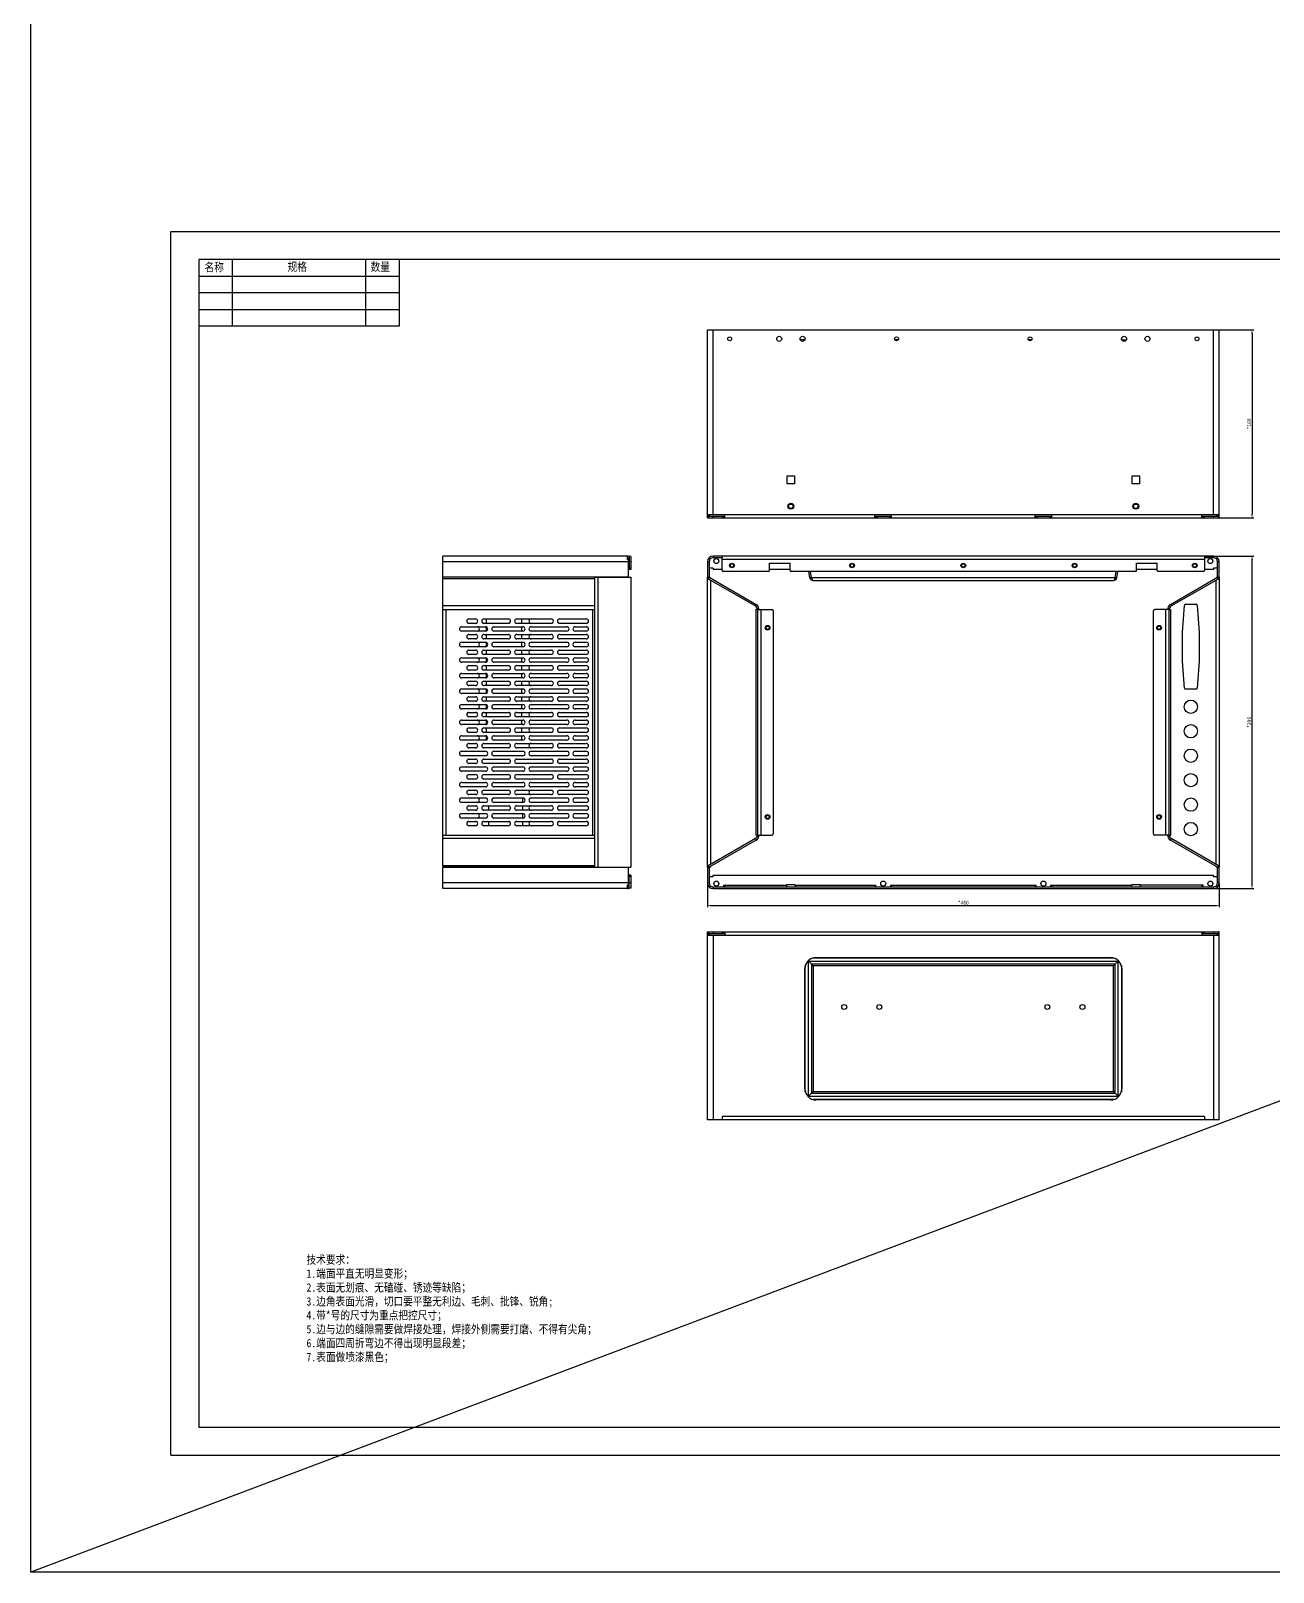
# Model space of a CAD drawing. Header units: millimetres. Extents: x -177 to 18421, y -5017 to 3255.
# Drawn here: x 3572 to 4689, y -305 to 1081 of the extents above; entities that cross this region are included whole.
import ezdxf

# ---------------------------------------------------------------- set-up
doc = ezdxf.new("R2010")
doc.units = ezdxf.units.MM
doc.header["$LTSCALE"] = 46.255
doc.header["$PDMODE"] = 3
doc.header["$PDSIZE"] = 8
doc.layers.get('0').update_dxf_attribs({"linetype": 'CONTINUOUS'})
doc.layers.get('Defpoints').update_dxf_attribs({"linetype": 'CONTINUOUS'})
doc.layers.add('02___PRT_ALL_AXES', color=7, linetype='CONTINUOUS')
doc.styles.get("Standard").update_dxf_attribs({"font": 'txt', "width": 0.85})
doc.dimstyles.new('DIMSTYLE_1', dxfattribs={"dimtxt": 3.5, "dimasz": 3.5, "dimexe": 1.5, "dimexo": 1, "dimgap": 0.875, "dimtad": 1, "dimdsep": 46, "dimtxsty": 'Standard', "dimblk": '_FILLED', "dimcen": 0.09, "dimadec": 0, "dimazin": 0, "dimtp": 0.01, "dimtm": 0.01, "dimtfac": 1, "dimtofl": 0, "dimtmove": 0, "dimatfit": 3, "dimldrblk": '_FILLED', "dimfxl": 0, "dimtolj": 1, "dimarcsym": 0})

# ---------------------------------------------------------------- blocks, each defined once
blk = doc.blocks.new('_FILLED')
at = {"color": 0, "linetype": 'ByBlock'}
blk.add_solid([(0, 0), (-1, 0.21), (-1, -0.21)], dxfattribs=at)
blk = doc.blocks.new('*D135')
at = {"color": 0, "linetype": 'Continuous', "lineweight": -2, "transparency": 16777216}
for p, q in [((4180.5, 313.6), (4180.5, 292.6)), ((4640.5, 313.6), (4640.5, 292.6)), ((4184, 294.1), (4637, 294.1))]:
    blk.add_line(p, q, dxfattribs=at)
at = {"layer": 'Defpoints', "color": 0, "linetype": 'Continuous', "transparency": 16777216}
for p in [(4180.5, 314.6), (4640.5, 314.6), (4640.5, 294.1)]:
    blk.add_point(p, dxfattribs=at)
at = {"color": 0, "linetype": 'Continuous', "lineweight": -2, "transparency": 16777216, "xscale": 3.5, "yscale": 3.5, "zscale": 3.5, "rotation": 180}
blk.add_blockref('_FILLED', (4180.5, 294.1), dxfattribs=at)
at = {"color": 0, "linetype": 'Continuous', "lineweight": -2, "transparency": 16777216, "xscale": 3.5, "yscale": 3.5, "zscale": 3.5}
blk.add_blockref('_FILLED', (4640.5, 294.1), dxfattribs=at)
at = {"color": 0, "linetype": 'Continuous', "transparency": 16777216, "insert": (4410.5, 298.5), "char_height": 3.5, "width": 17, "attachment_point": 2}
blk.add_mtext('\\A1;*460', dxfattribs=at)
blk = doc.blocks.new('*D136')
at = {"color": 0, "linetype": 'Continuous', "lineweight": -2, "transparency": 16777216}
for p, q in [((4628.3, 608.4), (4671.5, 608.4)), ((4670, 312.9), (4670, 604.9)), ((4636.3, 309.4), (4671.5, 309.4))]:
    blk.add_line(p, q, dxfattribs=at)
at = {"layer": 'Defpoints', "color": 0, "linetype": 'Continuous', "transparency": 16777216}
for p in [(4627.3, 608.4), (4670, 608.4), (4635.3, 309.4)]:
    blk.add_point(p, dxfattribs=at)
at = {"color": 0, "linetype": 'Continuous', "lineweight": -2, "transparency": 16777216, "xscale": 3.5, "yscale": 3.5, "zscale": 3.5}
for p, rotation in [((4670, 608.4), 90), ((4670, 309.4), 270)]:
    blk.add_blockref('_FILLED', p, dxfattribs=dict(at, rotation=rotation))
at = {"color": 0, "linetype": 'Continuous', "transparency": 16777216, "insert": (4665.6, 458.9), "char_height": 3.5, "width": 17, "attachment_point": 2, "rotation": 90}
blk.add_mtext('\\A1;*299', dxfattribs=at)
blk = doc.blocks.new('*D137')
at = {"color": 0, "linetype": 'Continuous', "lineweight": -2, "transparency": 16777216}
for p, q in [((4636.3, 811.7), (4671.5, 811.7)), ((4670, 808.2), (4670, 646.2)), ((4626, 642.7), (4671.5, 642.7))]:
    blk.add_line(p, q, dxfattribs=at)
at = {"layer": 'Defpoints', "color": 0, "linetype": 'Continuous', "transparency": 16777216}
for p in [(4635.3, 811.7), (4625, 642.7), (4670, 642.7)]:
    blk.add_point(p, dxfattribs=at)
at = {"color": 0, "linetype": 'Continuous', "lineweight": -2, "transparency": 16777216, "xscale": 3.5, "yscale": 3.5, "zscale": 3.5}
for p, rotation in [((4670, 811.7), 90), ((4670, 642.7), 270)]:
    blk.add_blockref('_FILLED', p, dxfattribs=dict(at, rotation=rotation))
at = {"color": 0, "linetype": 'Continuous', "transparency": 16777216, "insert": (4665.6, 727.2), "char_height": 3.5, "width": 17, "attachment_point": 2, "rotation": 90}
blk.add_mtext('\\A1;*169', dxfattribs=at)

msp = doc.modelspace()

# ---------------------------------------------------------------- linework, layer by layer
msp.add_line((11895.066, 2835.974), (3572.303, -305.175))
at = {"color": 7, "linetype": 'Continuous'}
for p, q in [((3698.242, -199.932), (3698.242, 900.068)), ((3698.242, 900.068), (5248.242, 900.068)), ((4180.489, 642.669), (4180.989, 642.669)), ((4180.978, 644.669), (4182.337, 644.669)), ((4180.989, 642.669), (4180.989, 644.169)), ((4180.989, 644.169), (4195.989, 644.169)), ((4181.989, 644.669), (4181.989, 644.169)), ((4182.337, 644.669), (4182.337, 645.669)), ((4185.689, 642.669), (4185.689, 644.169)), ((4193.989, 644.169), (4193.989, 642.669)), ((4194.989, 644.169), (4194.989, 642.669)), ((4330.989, 644.169), (4345.989, 644.169)), ((4331.989, 644.169), (4331.989, 642.669)), ((4332.989, 644.169), (4332.989, 642.669)), ((4343.989, 644.169), (4343.989, 642.669)), ((4344.989, 644.169), (4344.989, 642.669)), ((4474.989, 644.169), (4489.989, 644.169)), ((4475.989, 644.169), (4475.989, 642.669)), ((4476.989, 644.169), (4476.989, 642.669)), ((4487.989, 644.169), (4487.989, 642.669)), ((4488.989, 644.169), (4488.989, 642.669)), ((4624.989, 644.169), (4639.989, 644.169)), ((4625.989, 644.169), (4625.989, 642.669)), ((4626.989, 644.169), (4626.989, 642.669)), ((4635.289, 642.669), (4635.289, 644.169)), ((4638.642, 644.669), (4638.642, 645.669)), ((4640.001, 644.669), (4638.642, 644.669)), ((4638.989, 644.669), (4638.989, 644.169)), ((4639.989, 644.169), (4639.989, 642.669)), ((4640.489, 642.669), (4639.989, 642.669)), ((4110.081, 607.888), (4110.081, 596.388)), ((4111.581, 607.888), (4110.081, 607.888)), ((4111.581, 603.188), (4110.081, 603.188)), ((4111.581, 597.388), (4110.081, 597.388)), ((4111.581, 596.388), (4110.081, 596.388)), ((4180.489, 603.188), (4181.989, 603.188)), ((4181.989, 603.188), (4181.989, 589.354)), ((4185.689, 597.388), (4181.989, 597.388)), ((4185.689, 608.388), (4185.689, 606.888)), ((4193.689, 606.888), (4185.689, 606.888)), ((4185.689, 597.388), (4185.689, 596.388)), ((4193.689, 596.388), (4185.689, 596.388)), ((4193.689, 608.388), (4193.689, 606.977)), ((4254.689, 596.388), (4236.289, 596.388)), ((4584.689, 596.388), (4566.289, 596.388)), ((4627.289, 608.388), (4627.289, 606.888)), ((4635.289, 606.888), (4627.289, 606.888)), ((4635.289, 596.388), (4627.289, 596.388)), ((4635.289, 608.388), (4635.289, 606.888)), ((4638.989, 597.388), (4635.289, 597.388)), ((4635.289, 597.388), (4635.289, 596.388)), ((4640.489, 603.188), (4638.989, 603.188)), ((4638.989, 589.354), (4638.989, 603.188)), ((3942.581, 587.955), (3942.581, 589.254)), ((4079.081, 589.254), (3942.581, 589.254)), ((4079.081, 587.955), (4079.081, 589.254)), ((4180.489, 589.354), (4181.989, 589.354)), ((4181.239, 587.955), (4181.989, 589.254)), ((4181.989, 589.254), (4224.389, 564.774)), ((4181.989, 589.254), (4182.739, 589.254)), ((4182.739, 589.254), (4183.489, 588.388)), ((4274.029, 589.127), (4272.552, 588.867)), ((4546.949, 589.127), (4548.426, 588.867)), ((4596.589, 564.774), (4638.989, 589.254)), ((4638.239, 589.254), (4637.489, 588.388)), ((4638.989, 589.254), (4638.239, 589.254)), ((4640.489, 589.354), (4638.989, 589.354)), ((4639.739, 587.955), (4638.989, 589.254)), ((4223.639, 563.475), (4224.389, 564.774)), ((4225.489, 560.271), (4226.989, 560.271)), ((4595.489, 560.271), (4593.989, 560.271)), ((4597.339, 563.475), (4596.589, 564.774)), ((3981.581, 551.888), (3981.581, 547.871)), ((3981.581, 544.771), (3981.581, 540.97)), ((4013.581, 547.871), (4013.581, 551.888)), ((4013.581, 540.871), (4013.581, 544.871)), ((3981.581, 537.871), (3981.581, 533.871)), ((3981.581, 530.771), (3981.581, 526.97)), ((4013.581, 533.871), (4013.581, 537.871)), ((4013.581, 526.871), (4013.581, 530.871)), ((3981.581, 523.871), (3981.581, 519.871)), ((3981.581, 516.771), (3981.581, 512.97)), ((4013.581, 519.871), (4013.581, 523.871)), ((4013.581, 512.871), (4013.581, 516.871)), ((3981.581, 509.871), (3981.581, 505.871)), ((3981.581, 502.771), (3981.581, 498.97)), ((4013.581, 505.871), (4013.581, 509.871)), ((4013.581, 498.871), (4013.581, 502.871)), ((3981.581, 495.871), (3981.581, 491.871)), ((3981.581, 488.771), (3981.581, 484.97)), ((4013.581, 491.871), (4013.581, 495.871)), ((4013.581, 484.871), (4013.581, 488.871)), ((3981.581, 481.871), (3981.581, 477.871)), ((3981.581, 474.771), (3981.581, 470.97)), ((4013.581, 477.871), (4013.581, 481.871)), ((4013.581, 470.871), (4013.581, 474.871)), ((3981.581, 467.871), (3981.581, 463.871)), ((3981.581, 460.771), (3981.581, 456.97)), ((4013.581, 463.871), (4013.581, 467.871)), ((4013.581, 456.871), (4013.581, 460.871)), ((3981.581, 453.871), (3981.581, 449.871)), ((3981.581, 446.771), (3981.581, 444.388)), ((4013.581, 449.871), (4013.581, 453.871)), ((4013.581, 444.388), (4013.581, 446.871)), ((4014.581, 386.871), (4014.581, 390.871)), ((3983.581, 383.871), (3983.581, 379.871)), ((4014.581, 379.871), (4014.581, 383.871)), ((4014.581, 372.871), (4014.581, 376.871)), ((3983.581, 369.871), (3983.581, 366.488)), ((4014.581, 366.488), (4014.581, 369.871)), ((4224.389, 353.001), (4181.989, 328.522)), ((4223.639, 354.301), (4224.389, 353.001)), ((4225.489, 357.505), (4226.989, 357.505)), ((4595.489, 357.505), (4593.989, 357.505)), ((4597.339, 354.301), (4596.589, 353.001)), ((4638.989, 328.522), (4596.589, 353.001)), ((3942.581, 329.821), (3942.581, 328.522)), ((4079.081, 328.522), (3942.581, 328.522)), ((4079.081, 329.821), (4079.081, 328.522)), ((4111.581, 321.388), (4110.081, 321.388)), ((4110.081, 309.888), (4110.081, 321.388)), ((4111.581, 320.388), (4110.081, 320.388)), ((4180.489, 328.422), (4181.989, 328.422)), ((4181.239, 329.821), (4181.989, 328.522)), ((4181.989, 328.522), (4182.739, 328.522)), ((4181.989, 328.422), (4181.989, 314.588)), ((4181.989, 320.388), (4185.689, 320.388)), ((4182.739, 328.522), (4183.489, 329.388)), ((4185.689, 320.388), (4185.689, 321.388)), ((4185.689, 321.388), (4635.289, 321.388)), ((4635.289, 320.388), (4635.289, 321.388)), ((4635.289, 320.388), (4638.989, 320.388)), ((4638.239, 328.522), (4637.489, 329.388)), ((4638.989, 328.522), (4638.239, 328.522)), ((4639.739, 329.821), (4638.989, 328.522)), ((4640.489, 328.422), (4638.989, 328.422)), ((4638.989, 314.588), (4638.989, 328.422)), ((4111.581, 314.588), (4110.081, 314.588)), ((4111.581, 309.888), (4110.081, 309.888)), ((4180.489, 314.588), (4181.989, 314.588)), ((4185.689, 309.388), (4185.689, 310.888)), ((4185.689, 310.888), (4635.289, 310.888)), ((4194.989, 312.388), (4194.989, 310.888)), ((4194.989, 312.388), (4251.514, 312.388)), ((4195.989, 312.388), (4195.989, 310.888)), ((4259.464, 312.388), (4331.989, 312.388)), ((4330.989, 312.388), (4330.989, 310.888)), ((4331.989, 310.888), (4331.989, 312.388)), ((4344.989, 312.388), (4475.989, 312.388)), ((4344.989, 312.388), (4344.989, 310.888)), ((4345.989, 312.388), (4345.989, 310.888)), ((4474.989, 312.388), (4474.989, 310.888)), ((4475.989, 310.888), (4475.989, 312.388)), ((4488.989, 312.388), (4561.514, 312.388)), ((4488.989, 312.388), (4488.989, 310.888)), ((4489.989, 312.388), (4489.989, 310.888)), ((4625.989, 312.388), (4569.464, 312.388)), ((4624.989, 312.388), (4624.989, 310.888)), ((4625.989, 310.888), (4625.989, 312.388)), ((4635.289, 309.388), (4635.289, 310.888)), ((4640.489, 314.588), (4638.989, 314.588)), ((4180.489, 270.426), (4180.989, 270.426)), ((4180.978, 268.426), (4182.337, 268.426)), ((4180.989, 270.426), (4180.989, 268.926)), ((4180.989, 268.926), (4195.989, 268.926)), ((4181.989, 268.426), (4181.989, 268.926)), ((4182.337, 268.426), (4182.337, 267.426)), ((4185.689, 270.426), (4185.689, 268.926)), ((4193.989, 268.926), (4193.989, 270.426)), ((4194.989, 268.926), (4194.989, 270.426)), ((4624.989, 268.926), (4639.989, 268.926)), ((4625.989, 268.926), (4625.989, 270.426)), ((4626.989, 268.926), (4626.989, 270.426)), ((4635.289, 270.426), (4635.289, 268.926)), ((4640.001, 268.426), (4638.642, 268.426)), ((4638.642, 268.426), (4638.642, 267.426)), ((4638.989, 268.426), (4638.989, 268.926)), ((4640.489, 270.426), (4639.989, 270.426)), ((4639.989, 270.426), (4639.989, 268.926)), ((4268.387, 126.699), (4268.387, 240.153)), ((4270.593, 244.073), (4550.385, 244.073)), ((4270.905, 244.073), (4270.905, 244.479)), ((4271.342, 122.03), (4271.342, 244.822)), ((4274.029, 241.386), (4271.342, 244.073)), ((4274.029, 241.386), (4274.029, 125.466)), ((4546.949, 241.386), (4274.029, 241.386)), ((4275.263, 247.028), (4545.716, 247.028)), ((4275.507, 239.909), (4275.507, 126.943)), ((4545.472, 239.909), (4275.507, 239.909)), ((4545.472, 126.943), (4545.472, 239.909)), ((4546.949, 241.386), (4549.637, 244.073)), ((4546.949, 125.466), (4546.949, 241.386)), ((4549.637, 122.03), (4549.637, 244.822)), ((4550.074, 244.479), (4550.074, 244.073)), ((4552.591, 240.153), (4552.591, 126.699)), ((4274.029, 125.466), (4271.342, 122.778)), ((4274.029, 125.466), (4546.949, 125.466)), ((4275.507, 126.943), (4545.472, 126.943)), ((4546.949, 125.466), (4549.637, 122.778)), ((4270.593, 122.778), (4550.385, 122.778)), ((4270.905, 122.372), (4270.905, 122.778)), ((4545.716, 119.824), (4275.263, 119.824)), ((4550.074, 122.778), (4550.074, 122.372)), ((3698.242, -199.932), (5248.242, -199.932))]:
    msp.add_line(p, q, dxfattribs=at)
at = {"color": 7, "true_color": 0xffffff}
for p, q in [((3723.242, 875.068), (3723.242, 845.068)), ((3753.242, 875.068), (3753.242, 845.068)), ((3873.242, 875.068), (3873.242, 845.068)), ((3903.242, 875.068), (3903.242, 845.068)), ((3723.242, 845.068), (3723.242, 815.068)), ((3753.242, 845.068), (3753.242, 815.068)), ((3873.242, 845.068), (3873.242, 815.068)), ((3903.242, 845.068), (3903.242, 815.068))]:
    msp.add_line(p, q, dxfattribs=at)
at = {"color": 3, "linetype": 'Continuous'}
for p, q in [((4180.489, 642.669), (4180.489, 811.669)), ((4180.489, 811.669), (4640.489, 811.669)), ((4185.689, 645.669), (4185.689, 811.669)), ((4635.289, 645.669), (4635.289, 811.669)), ((4640.489, 642.669), (4640.489, 811.669)), ((4268.007, 802.717), (4263.972, 802.717)), ((4351.942, 802.754), (4349.037, 802.754)), ((4471.942, 802.754), (4469.037, 802.754)), ((4552.972, 802.717), (4557.007, 802.717)), ((4180.489, 644.669), (4180.978, 644.669)), ((4180.978, 644.669), (4180.978, 645.669)), ((4180.978, 645.669), (4640.001, 645.669)), ((4180.989, 642.669), (4639.989, 642.669)), ((4195.989, 642.669), (4195.989, 645.669)), ((4330.989, 642.669), (4330.989, 645.669)), ((4345.989, 642.669), (4345.989, 645.669)), ((4474.989, 642.669), (4474.989, 645.669)), ((4489.989, 642.669), (4489.989, 645.669)), ((4624.989, 642.669), (4624.989, 645.669)), ((4640.001, 644.669), (4640.001, 645.669)), ((4640.001, 644.669), (4640.489, 644.669)), ((3942.581, 589.354), (3942.581, 608.388)), ((4108.581, 608.388), (3942.581, 608.388)), ((4109.581, 603.188), (3942.581, 603.188)), ((4108.581, 605.388), (4108.581, 608.388)), ((4109.581, 605.388), (4108.581, 605.388)), ((4109.581, 589.354), (4109.581, 605.388)), ((4111.581, 607.888), (4111.581, 596.388)), ((4180.489, 603.188), (4180.489, 589.354)), ((4635.289, 608.388), (4185.689, 608.388)), ((4193.689, 595.388), (4193.689, 606.977)), ((4627.289, 605.388), (4193.689, 605.388)), ((4236.289, 595.388), (4236.289, 602.088)), ((4236.289, 602.088), (4254.689, 602.088)), ((4254.689, 595.388), (4254.689, 602.088)), ((4566.289, 595.388), (4566.289, 602.088)), ((4566.289, 602.088), (4584.689, 602.088)), ((4584.689, 595.388), (4584.689, 602.088)), ((4627.289, 606.888), (4627.289, 595.388)), ((4640.489, 589.354), (4640.489, 603.188)), ((4109.581, 589.354), (3942.581, 589.354)), ((3942.581, 329.821), (3942.581, 587.955)), ((4079.081, 587.955), (3942.581, 587.955)), ((3965.076, 589.254), (3965.058, 589.354)), ((3966.553, 589.254), (3966.535, 589.354)), ((4079.203, 588.867), (4079.081, 588.867)), ((4079.081, 587.955), (4079.081, 329.821)), ((4079.483, 589.254), (4111.581, 589.254)), ((4082.081, 589.254), (4082.081, 328.522)), ((4082.609, 589.254), (4082.627, 589.354)), ((4084.087, 589.254), (4084.104, 589.354)), ((4111.581, 589.254), (4111.581, 328.522)), ((4180.489, 328.522), (4180.489, 589.254)), ((4180.489, 589.254), (4181.989, 589.254)), ((4181.239, 587.955), (4223.639, 563.475)), ((4183.489, 331.12), (4183.489, 586.656)), ((4235.289, 594.388), (4194.689, 594.388)), ((4565.289, 594.388), (4255.689, 594.388)), ((4272.552, 588.867), (4271.579, 594.388)), ((4274.029, 588.867), (4273.056, 594.388)), ((4546.949, 588.867), (4274.029, 588.867)), ((4275.507, 586.388), (4545.472, 586.388)), ((4546.949, 588.867), (4547.923, 594.388)), ((4548.426, 588.867), (4549.4, 594.388)), ((4626.289, 594.388), (4585.689, 594.388)), ((4597.339, 563.475), (4639.739, 587.955)), ((4637.489, 586.656), (4637.489, 331.12)), ((4640.489, 589.254), (4638.989, 589.254)), ((4640.489, 589.254), (4640.489, 328.522)), ((4079.081, 563.475), (3942.581, 563.475)), ((3942.581, 560.271), (4079.081, 560.271)), ((3945.581, 357.505), (3945.581, 560.271)), ((4077.581, 357.505), (4077.581, 560.271)), ((4223.989, 560.271), (4223.989, 357.505)), ((4225.489, 560.271), (4223.989, 560.271)), ((4225.489, 560.271), (4225.489, 357.505)), ((4226.989, 560.271), (4238.489, 560.271)), ((4228.489, 560.271), (4228.489, 357.505)), ((4239.489, 559.271), (4239.489, 358.505)), ((4581.489, 358.505), (4581.489, 559.271)), ((4593.989, 560.271), (4582.489, 560.271)), ((4592.489, 357.505), (4592.489, 560.271)), ((4595.489, 560.271), (4596.989, 560.271)), ((4595.489, 357.505), (4595.489, 560.271)), ((4596.989, 357.505), (4596.989, 560.271)), ((4607.489, 539.988), (4609.416, 564.068)), ((4610.413, 564.988), (4619.566, 564.988)), ((4620.563, 564.068), (4622.489, 539.988)), ((3959.581, 544.871), (3981.081, 544.871)), ((3981.081, 540.871), (3959.581, 540.871)), ((3966.081, 551.871), (3972.081, 551.871)), ((3972.081, 547.871), (3966.081, 547.871)), ((3979.581, 551.871), (4001.581, 551.871)), ((4001.581, 547.871), (3979.581, 547.871)), ((3988.581, 544.871), (4014.581, 544.871)), ((4014.581, 540.871), (3988.581, 540.871)), ((4009.081, 551.871), (4040.081, 551.871)), ((4040.081, 547.871), (4009.081, 547.871)), ((4022.081, 544.871), (4054.081, 544.871)), ((4054.081, 540.871), (4022.081, 540.871)), ((4047.581, 551.871), (4071.581, 551.871)), ((4071.581, 547.871), (4047.581, 547.871)), ((4061.581, 544.871), (4071.581, 544.871)), ((4071.581, 540.871), (4061.581, 540.871)), ((3959.581, 530.871), (3981.081, 530.871)), ((3981.081, 526.871), (3959.581, 526.871)), ((3966.081, 537.871), (3972.081, 537.871)), ((3972.081, 533.871), (3966.081, 533.871)), ((3979.581, 537.871), (4001.581, 537.871)), ((4001.581, 533.871), (3979.581, 533.871)), ((3988.581, 530.871), (4014.581, 530.871)), ((4014.581, 526.871), (3988.581, 526.871)), ((4009.081, 537.871), (4040.081, 537.871)), ((4040.081, 533.871), (4009.081, 533.871)), ((4022.081, 530.871), (4054.081, 530.871)), ((4054.081, 526.871), (4022.081, 526.871)), ((4047.581, 537.871), (4071.581, 537.871)), ((4071.581, 533.871), (4047.581, 533.871)), ((4061.581, 530.871), (4071.581, 530.871)), ((4071.581, 526.871), (4061.581, 526.871)), ((4607.489, 513.788), (4607.489, 539.988)), ((4622.489, 539.988), (4622.489, 513.788)), ((3959.581, 516.871), (3981.081, 516.871)), ((3981.081, 512.871), (3959.581, 512.871)), ((3966.081, 523.871), (3972.081, 523.871)), ((3972.081, 519.871), (3966.081, 519.871)), ((3979.581, 523.871), (4001.581, 523.871)), ((4001.581, 519.871), (3979.581, 519.871)), ((3988.581, 516.871), (4014.581, 516.871)), ((4014.581, 512.871), (3988.581, 512.871)), ((4009.081, 523.871), (4040.081, 523.871)), ((4040.081, 519.871), (4009.081, 519.871)), ((4022.081, 516.871), (4054.081, 516.871)), ((4054.081, 512.871), (4022.081, 512.871)), ((4047.581, 523.871), (4071.581, 523.871)), ((4071.581, 519.871), (4047.581, 519.871)), ((4061.581, 516.871), (4071.581, 516.871)), ((4071.581, 512.871), (4061.581, 512.871)), ((4609.416, 489.708), (4607.489, 513.788)), ((4622.489, 513.788), (4620.563, 489.708)), ((3959.581, 502.871), (3981.081, 502.871)), ((3966.081, 509.871), (3972.081, 509.871)), ((3972.081, 505.871), (3966.081, 505.871)), ((3979.581, 509.871), (4001.581, 509.871)), ((4001.581, 505.871), (3979.581, 505.871)), ((3988.581, 502.871), (4014.581, 502.871)), ((4009.081, 509.871), (4040.081, 509.871)), ((4040.081, 505.871), (4009.081, 505.871)), ((4022.081, 502.871), (4054.081, 502.871)), ((4047.581, 509.871), (4071.581, 509.871)), ((4071.581, 505.871), (4047.581, 505.871)), ((4061.581, 502.871), (4071.581, 502.871)), ((3981.081, 498.871), (3959.581, 498.871)), ((3959.581, 488.871), (3981.081, 488.871)), ((3966.081, 495.871), (3972.081, 495.871)), ((3972.081, 491.871), (3966.081, 491.871)), ((3979.581, 495.871), (4001.581, 495.871)), ((4001.581, 491.871), (3979.581, 491.871)), ((4014.581, 498.871), (3988.581, 498.871)), ((3988.581, 488.871), (4014.581, 488.871)), ((4009.081, 495.871), (4040.081, 495.871)), ((4040.081, 491.871), (4009.081, 491.871)), ((4054.081, 498.871), (4022.081, 498.871)), ((4022.081, 488.871), (4054.081, 488.871)), ((4047.581, 495.871), (4071.581, 495.871)), ((4071.581, 491.871), (4047.581, 491.871)), ((4071.581, 498.871), (4061.581, 498.871)), ((4061.581, 488.871), (4071.581, 488.871)), ((4619.566, 488.788), (4610.413, 488.788)), ((3981.081, 484.871), (3959.581, 484.871)), ((3959.581, 474.871), (3981.081, 474.871)), ((3966.081, 481.871), (3972.081, 481.871)), ((3972.081, 477.871), (3966.081, 477.871)), ((3979.581, 481.871), (4001.581, 481.871)), ((4001.581, 477.871), (3979.581, 477.871)), ((4014.581, 484.871), (3988.581, 484.871)), ((3988.581, 474.871), (4014.581, 474.871)), ((4009.081, 481.871), (4040.081, 481.871)), ((4040.081, 477.871), (4009.081, 477.871)), ((4054.081, 484.871), (4022.081, 484.871)), ((4022.081, 474.871), (4054.081, 474.871)), ((4047.581, 481.871), (4071.581, 481.871)), ((4071.581, 477.871), (4047.581, 477.871)), ((4071.581, 484.871), (4061.581, 484.871)), ((4061.581, 474.871), (4071.581, 474.871)), ((3981.081, 470.871), (3959.581, 470.871)), ((3959.581, 460.871), (3981.081, 460.871)), ((3966.081, 467.871), (3972.081, 467.871)), ((3972.081, 463.871), (3966.081, 463.871)), ((3979.581, 467.871), (4001.581, 467.871)), ((4001.581, 463.871), (3979.581, 463.871)), ((4014.581, 470.871), (3988.581, 470.871)), ((3988.581, 460.871), (4014.581, 460.871)), ((4009.081, 467.871), (4040.081, 467.871)), ((4040.081, 463.871), (4009.081, 463.871)), ((4054.081, 470.871), (4022.081, 470.871)), ((4022.081, 460.871), (4054.081, 460.871)), ((4047.581, 467.871), (4071.581, 467.871)), ((4071.581, 463.871), (4047.581, 463.871)), ((4071.581, 470.871), (4061.581, 470.871)), ((4061.581, 460.871), (4071.581, 460.871)), ((3981.081, 456.871), (3959.581, 456.871)), ((3959.581, 446.871), (3981.081, 446.871)), ((3966.081, 453.871), (3972.081, 453.871)), ((3972.081, 449.871), (3966.081, 449.871)), ((3979.581, 453.871), (4001.581, 453.871)), ((4001.581, 449.871), (3979.581, 449.871)), ((4014.581, 456.871), (3988.581, 456.871)), ((3988.581, 446.871), (4014.581, 446.871)), ((4009.081, 453.871), (4040.081, 453.871)), ((4040.081, 449.871), (4009.081, 449.871)), ((4054.081, 456.871), (4022.081, 456.871)), ((4022.081, 446.871), (4054.081, 446.871)), ((4047.581, 453.871), (4071.581, 453.871)), ((4071.581, 449.871), (4047.581, 449.871)), ((4071.581, 456.871), (4061.581, 456.871)), ((4061.581, 446.871), (4071.581, 446.871)), ((3981.081, 442.871), (3959.581, 442.871)), ((3959.581, 432.871), (3981.081, 432.871)), ((3966.081, 439.871), (3972.081, 439.871)), ((3972.081, 435.871), (3966.081, 435.871)), ((3979.581, 439.871), (4001.581, 439.871)), ((4001.581, 435.871), (3979.581, 435.871)), ((4014.581, 442.871), (3988.581, 442.871)), ((3988.581, 432.871), (4014.581, 432.871)), ((4009.081, 439.871), (4040.081, 439.871)), ((4040.081, 435.871), (4009.081, 435.871)), ((4054.081, 442.871), (4022.081, 442.871)), ((4022.081, 432.871), (4054.081, 432.871)), ((4047.581, 439.871), (4071.581, 439.871)), ((4071.581, 435.871), (4047.581, 435.871)), ((4071.581, 442.871), (4061.581, 442.871)), ((4061.581, 432.871), (4071.581, 432.871)), ((3981.081, 428.871), (3959.581, 428.871)), ((3959.581, 418.871), (3981.081, 418.871)), ((3966.081, 425.871), (3972.081, 425.871)), ((3972.081, 421.871), (3966.081, 421.871)), ((3979.581, 425.871), (4001.581, 425.871)), ((4001.581, 421.871), (3979.581, 421.871)), ((4014.581, 428.871), (3988.581, 428.871)), ((3988.581, 418.871), (4014.581, 418.871)), ((4009.081, 425.871), (4040.081, 425.871)), ((4040.081, 421.871), (4009.081, 421.871)), ((4054.081, 428.871), (4022.081, 428.871)), ((4022.081, 418.871), (4054.081, 418.871)), ((4047.581, 425.871), (4071.581, 425.871)), ((4071.581, 421.871), (4047.581, 421.871)), ((4071.581, 428.871), (4061.581, 428.871)), ((4061.581, 418.871), (4071.581, 418.871)), ((3981.081, 414.871), (3959.581, 414.871)), ((3959.581, 404.871), (3981.081, 404.871)), ((3966.081, 411.871), (3972.081, 411.871)), ((3972.081, 407.871), (3966.081, 407.871)), ((3979.581, 411.871), (4001.581, 411.871)), ((4001.581, 407.871), (3979.581, 407.871)), ((4014.581, 414.871), (3988.581, 414.871)), ((3988.581, 404.871), (4014.581, 404.871)), ((4009.081, 411.871), (4040.081, 411.871)), ((4040.081, 407.871), (4009.081, 407.871)), ((4054.081, 414.871), (4022.081, 414.871)), ((4022.081, 404.871), (4054.081, 404.871)), ((4047.581, 411.871), (4071.581, 411.871)), ((4071.581, 407.871), (4047.581, 407.871)), ((4071.581, 414.871), (4061.581, 414.871)), ((4061.581, 404.871), (4071.581, 404.871)), ((3981.081, 400.871), (3959.581, 400.871)), ((3959.581, 390.871), (3981.081, 390.871)), ((3966.081, 397.871), (3972.081, 397.871)), ((3972.081, 393.871), (3966.081, 393.871)), ((3979.581, 397.871), (4001.581, 397.871)), ((4001.581, 393.871), (3979.581, 393.871)), ((4014.581, 400.871), (3988.581, 400.871)), ((3988.581, 390.871), (4014.581, 390.871)), ((4009.081, 397.871), (4040.081, 397.871)), ((4040.081, 393.871), (4009.081, 393.871)), ((4054.081, 400.871), (4022.081, 400.871)), ((4022.081, 390.871), (4054.081, 390.871)), ((4047.581, 397.871), (4071.581, 397.871)), ((4071.581, 393.871), (4047.581, 393.871)), ((4071.581, 400.871), (4061.581, 400.871)), ((4061.581, 390.871), (4071.581, 390.871)), ((3981.081, 386.871), (3959.581, 386.871)), ((3959.581, 376.871), (3981.081, 376.871)), ((3966.081, 383.871), (3972.081, 383.871)), ((3972.081, 379.871), (3966.081, 379.871)), ((3979.581, 383.871), (4001.581, 383.871)), ((4001.581, 379.871), (3979.581, 379.871)), ((4014.581, 386.871), (3988.581, 386.871)), ((3988.581, 376.871), (4014.581, 376.871)), ((4009.081, 383.871), (4040.081, 383.871)), ((4040.081, 379.871), (4009.081, 379.871)), ((4054.081, 386.871), (4022.081, 386.871)), ((4022.081, 376.871), (4054.081, 376.871)), ((4047.581, 383.871), (4071.581, 383.871)), ((4071.581, 379.871), (4047.581, 379.871)), ((4071.581, 386.871), (4061.581, 386.871)), ((4061.581, 376.871), (4071.581, 376.871)), ((3981.081, 372.871), (3959.581, 372.871)), ((3966.081, 369.871), (3972.081, 369.871)), ((3972.081, 365.871), (3966.081, 365.871)), ((3979.581, 369.871), (4001.581, 369.871)), ((4001.581, 365.871), (3979.581, 365.871)), ((4014.581, 372.871), (3988.581, 372.871)), ((4009.081, 369.871), (4040.081, 369.871)), ((4040.081, 365.871), (4009.081, 365.871)), ((4054.081, 372.871), (4022.081, 372.871)), ((4047.581, 369.871), (4071.581, 369.871)), ((4071.581, 365.871), (4047.581, 365.871)), ((4071.581, 372.871), (4061.581, 372.871)), ((3942.581, 357.505), (4079.081, 357.505)), ((4079.081, 354.301), (3942.581, 354.301)), ((4223.639, 354.301), (4181.239, 329.821)), ((4225.489, 357.505), (4223.989, 357.505)), ((4226.989, 357.505), (4238.489, 357.505)), ((4593.989, 357.505), (4582.489, 357.505)), ((4595.489, 357.505), (4596.989, 357.505)), ((4639.739, 329.821), (4597.339, 354.301)), ((4079.081, 329.821), (3942.581, 329.821)), ((4109.581, 328.422), (3942.581, 328.422)), ((3942.581, 309.388), (3942.581, 328.422)), ((4079.483, 328.522), (4111.581, 328.522)), ((4109.581, 312.388), (4109.581, 328.422)), ((4111.581, 321.388), (4111.581, 309.888)), ((4180.489, 328.522), (4181.989, 328.522)), ((4180.489, 328.422), (4180.489, 314.588)), ((4640.489, 328.522), (4638.989, 328.522)), ((4640.489, 314.588), (4640.489, 328.422)), ((4109.581, 314.588), (3942.581, 314.588)), ((4108.581, 309.388), (3942.581, 309.388)), ((4109.581, 312.388), (4108.581, 312.388)), ((4108.581, 309.388), (4108.581, 312.388)), ((4185.689, 309.388), (4635.289, 309.388)), ((4180.489, 101.426), (4180.489, 270.426)), ((4180.978, 268.426), (4180.489, 268.426)), ((4180.978, 268.426), (4180.978, 267.426)), ((4180.978, 267.426), (4640.001, 267.426)), ((4180.989, 270.426), (4639.989, 270.426)), ((4185.689, 267.426), (4185.689, 101.426)), ((4195.989, 270.426), (4195.989, 267.426)), ((4624.989, 270.426), (4624.989, 267.426)), ((4635.289, 267.426), (4635.289, 101.426)), ((4640.489, 268.426), (4640.001, 268.426)), ((4640.001, 268.426), (4640.001, 267.426)), ((4640.489, 101.426), (4640.489, 270.426)), ((4267.989, 129.426), (4267.989, 237.426)), ((4277.989, 247.426), (4542.989, 247.426)), ((4552.989, 237.426), (4552.989, 129.426)), ((4542.989, 119.426), (4277.989, 119.426)), ((4640.489, 101.426), (4180.489, 101.426)), ((4193.689, 104.426), (4193.689, 101.426)), ((4627.289, 104.426), (4193.689, 104.426)), ((4627.289, 104.426), (4627.289, 101.426))]:
    msp.add_line(p, q, dxfattribs=at)
msp.add_lwpolyline([(3572.303, 2835.974), (11895.066, 2835.974), (11895.066, -305.175), (3572.303, -305.175)], close=True)
at = {"color": 7, "linetype": 'Continuous'}
msp.add_lwpolyline([(3723.242, -174.932), (5223.242, -174.932), (5223.242, 875.068), (3723.242, 875.068)], close=True, dxfattribs=at)
at = {"color": 7, "true_color": 0xffffff}
for points in [[(3903.242, 875.068), (3723.242, 875.068)], [(3723.242, 860.068), (3903.242, 860.068)], [(3903.242, 845.068), (3723.242, 845.068)], [(3723.242, 830.068), (3903.242, 830.068)], [(3903.242, 815.068), (3723.242, 815.068)]]:
    msp.add_lwpolyline(points, dxfattribs=at)
at = {"color": 3, "linetype": 'Continuous'}
for centre, radius, start, end in [((4108.581, 605.388), 3, 58.125227, 90), ((4185.689, 603.188), 5.2, 90, 180), ((4635.289, 603.188), 5.2, 0, 90), ((4194.689, 595.388), 1, 180, 270), ((4235.289, 595.388), 1, 270, 0), ((4255.689, 595.388), 1, 180, 270), ((4275.507, 589.388), 3, 190, 270), ((4545.472, 589.388), 3, 270, 350), ((4565.289, 595.388), 1, 270, 0), ((4585.689, 595.388), 1, 180, 270), ((4626.289, 595.388), 1, 270, 0), ((4221.789, 560.271), 3.7, 0, 60), ((4238.489, 559.271), 1, 0, 90), ((4582.489, 559.271), 1, 90, 180), ((4599.189, 560.271), 3.7, 120, 180), ((4610.413, 563.988), 1, 90, 175.426079), ((4619.566, 563.988), 1, 4.573921, 90), ((3959.581, 542.871), 2, 90, 270), ((3966.081, 549.871), 2, 90, 270), ((3972.081, 549.871), 2, 270, 90), ((3979.581, 549.871), 2, 90, 270), ((3981.081, 542.871), 2, 270, 90), ((3988.581, 542.871), 2, 90, 270), ((4001.581, 549.871), 2, 270, 90), ((4009.081, 549.871), 2, 90, 270), ((4014.581, 542.871), 2, 270, 90), ((4022.081, 542.871), 2, 90, 270), ((4040.081, 549.871), 2, 270, 90), ((4047.581, 549.871), 2, 90, 270), ((4054.081, 542.871), 2, 270, 90), ((4061.581, 542.871), 2, 90, 270), ((4071.581, 549.871), 2, 270, 90), ((4071.581, 542.871), 2, 270, 90), ((3959.581, 528.871), 2, 90, 270), ((3966.081, 535.871), 2, 90, 270), ((3972.081, 535.871), 2, 270, 90), ((3979.581, 535.871), 2, 90, 270), ((3981.081, 528.871), 2, 270, 90), ((3988.581, 528.871), 2, 90, 270), ((4001.581, 535.871), 2, 270, 90), ((4009.081, 535.871), 2, 90, 270), ((4014.581, 528.871), 2, 270, 90), ((4022.081, 528.871), 2, 90, 270), ((4040.081, 535.871), 2, 270, 90), ((4047.581, 535.871), 2, 90, 270), ((4054.081, 528.871), 2, 270, 90), ((4061.581, 528.871), 2, 90, 270), ((4071.581, 535.871), 2, 270, 90), ((4071.581, 528.871), 2, 270, 90), ((3959.581, 514.871), 2, 90, 270), ((3966.081, 521.871), 2, 90, 270), ((3972.081, 521.871), 2, 270, 90), ((3979.581, 521.871), 2, 90, 270), ((3981.081, 514.871), 2, 270, 90), ((3988.581, 514.871), 2, 90, 270), ((4001.581, 521.871), 2, 270, 90), ((4009.081, 521.871), 2, 90, 270), ((4014.581, 514.871), 2, 270, 90), ((4022.081, 514.871), 2, 90, 270), ((4040.081, 521.871), 2, 270, 90), ((4047.581, 521.871), 2, 90, 270), ((4054.081, 514.871), 2, 270, 90), ((4061.581, 514.871), 2, 90, 270), ((4071.581, 521.871), 2, 270, 90), ((4071.581, 514.871), 2, 270, 90), ((3959.581, 500.871), 2, 90, 270), ((3966.081, 507.871), 2, 90, 270), ((3972.081, 507.871), 2, 270, 90), ((3979.581, 507.871), 2, 90, 270), ((3981.081, 500.871), 2, 270, 90), ((3988.581, 500.871), 2, 90, 270), ((4001.581, 507.871), 2, 270, 90), ((4009.081, 507.871), 2, 90, 270), ((4014.581, 500.871), 2, 270, 90), ((4022.081, 500.871), 2, 90, 270), ((4040.081, 507.871), 2, 270, 90), ((4047.581, 507.871), 2, 90, 270), ((4054.081, 500.871), 2, 270, 90), ((4061.581, 500.871), 2, 90, 270), ((4071.581, 507.871), 2, 270, 90), ((4071.581, 500.871), 2, 270, 90), ((3959.581, 486.871), 2, 90, 270), ((3966.081, 493.871), 2, 90, 270), ((3972.081, 493.871), 2, 270, 90), ((3979.581, 493.871), 2, 90, 270), ((3981.081, 486.871), 2, 270, 90), ((3988.581, 486.871), 2, 90, 270), ((4001.581, 493.871), 2, 270, 90), ((4009.081, 493.871), 2, 90, 270), ((4014.581, 486.871), 2, 270, 90), ((4022.081, 486.871), 2, 90, 270), ((4040.081, 493.871), 2, 270, 90), ((4047.581, 493.871), 2, 90, 270), ((4054.081, 486.871), 2, 270, 90), ((4061.581, 486.871), 2, 90, 270), ((4071.581, 493.871), 2, 270, 90), ((4071.581, 486.871), 2, 270, 90), ((4610.413, 489.788), 1, 184.573921, 270), ((4619.566, 489.788), 1, 270, 355.426079), ((3959.581, 472.871), 2, 90, 270), ((3966.081, 479.871), 2, 90, 270), ((3972.081, 479.871), 2, 270, 90), ((3979.581, 479.871), 2, 90, 270), ((3981.081, 472.871), 2, 270, 90), ((3988.581, 472.871), 2, 90, 270), ((4001.581, 479.871), 2, 270, 90), ((4009.081, 479.871), 2, 90, 270), ((4014.581, 472.871), 2, 270, 90), ((4022.081, 472.871), 2, 90, 270), ((4040.081, 479.871), 2, 270, 90), ((4047.581, 479.871), 2, 90, 270), ((4054.081, 472.871), 2, 270, 90), ((4061.581, 472.871), 2, 90, 270), ((4071.581, 479.871), 2, 270, 90), ((4071.581, 472.871), 2, 270, 90), ((3959.581, 458.871), 2, 90, 270), ((3966.081, 465.871), 2, 90, 270), ((3972.081, 465.871), 2, 270, 90), ((3979.581, 465.871), 2, 90, 270), ((3981.081, 458.871), 2, 270, 90), ((3988.581, 458.871), 2, 90, 270), ((4001.581, 465.871), 2, 270, 90), ((4009.081, 465.871), 2, 90, 270), ((4014.581, 458.871), 2, 270, 90), ((4022.081, 458.871), 2, 90, 270), ((4040.081, 465.871), 2, 270, 90), ((4047.581, 465.871), 2, 90, 270), ((4054.081, 458.871), 2, 270, 90), ((4061.581, 458.871), 2, 90, 270), ((4071.581, 465.871), 2, 270, 90), ((4071.581, 458.871), 2, 270, 90), ((3959.581, 444.871), 2, 90, 270), ((3966.081, 451.871), 2, 90, 270), ((3972.081, 451.871), 2, 270, 90), ((3979.581, 451.871), 2, 90, 270), ((3981.081, 444.871), 2, 270, 90), ((3988.581, 444.871), 2, 90, 270), ((4001.581, 451.871), 2, 270, 90), ((4009.081, 451.871), 2, 90, 270), ((4014.581, 444.871), 2, 270, 90), ((4022.081, 444.871), 2, 90, 270), ((4040.081, 451.871), 2, 270, 90), ((4047.581, 451.871), 2, 90, 270), ((4054.081, 444.871), 2, 270, 90), ((4061.581, 444.871), 2, 90, 270), ((4071.581, 451.871), 2, 270, 90), ((4071.581, 444.871), 2, 270, 90), ((3959.581, 430.871), 2, 90, 270), ((3966.081, 437.871), 2, 90, 270), ((3972.081, 437.871), 2, 270, 90), ((3979.581, 437.871), 2, 90, 270), ((3981.081, 430.871), 2, 270, 90), ((3988.581, 430.871), 2, 90, 270), ((4001.581, 437.871), 2, 270, 90), ((4009.081, 437.871), 2, 90, 270), ((4014.581, 430.871), 2, 270, 90), ((4022.081, 430.871), 2, 90, 270), ((4040.081, 437.871), 2, 270, 90), ((4047.581, 437.871), 2, 90, 270), ((4054.081, 430.871), 2, 270, 90), ((4061.581, 430.871), 2, 90, 270), ((4071.581, 437.871), 2, 270, 90), ((4071.581, 430.871), 2, 270, 90), ((3959.581, 416.871), 2, 90, 270), ((3966.081, 423.871), 2, 90, 270), ((3972.081, 423.871), 2, 270, 90), ((3979.581, 423.871), 2, 90, 270), ((3981.081, 416.871), 2, 270, 90), ((3988.581, 416.871), 2, 90, 270), ((4001.581, 423.871), 2, 270, 90), ((4009.081, 423.871), 2, 90, 270), ((4014.581, 416.871), 2, 270, 90), ((4022.081, 416.871), 2, 90, 270), ((4040.081, 423.871), 2, 270, 90), ((4047.581, 423.871), 2, 90, 270), ((4054.081, 416.871), 2, 270, 90), ((4061.581, 416.871), 2, 90, 270), ((4071.581, 423.871), 2, 270, 90), ((4071.581, 416.871), 2, 270, 90), ((3959.581, 402.871), 2, 90, 270), ((3966.081, 409.871), 2, 90, 270), ((3972.081, 409.871), 2, 270, 90), ((3979.581, 409.871), 2, 90, 270), ((3981.081, 402.871), 2, 270, 90), ((3988.581, 402.871), 2, 90, 270), ((4001.581, 409.871), 2, 270, 90), ((4009.081, 409.871), 2, 90, 270), ((4014.581, 402.871), 2, 270, 90), ((4022.081, 402.871), 2, 90, 270), ((4040.081, 409.871), 2, 270, 90), ((4047.581, 409.871), 2, 90, 270), ((4054.081, 402.871), 2, 270, 90), ((4061.581, 402.871), 2, 90, 270), ((4071.581, 409.871), 2, 270, 90), ((4071.581, 402.871), 2, 270, 90), ((3959.581, 388.871), 2, 90, 270), ((3966.081, 395.871), 2, 90, 270), ((3972.081, 395.871), 2, 270, 90), ((3979.581, 395.871), 2, 90, 270), ((3981.081, 388.871), 2, 270, 90), ((3988.581, 388.871), 2, 90, 270), ((4001.581, 395.871), 2, 270, 90), ((4009.081, 395.871), 2, 90, 270), ((4014.581, 388.871), 2, 270, 90), ((4022.081, 388.871), 2, 90, 270), ((4040.081, 395.871), 2, 270, 90), ((4047.581, 395.871), 2, 90, 270), ((4054.081, 388.871), 2, 270, 90), ((4061.581, 388.871), 2, 90, 270), ((4071.581, 395.871), 2, 270, 90), ((4071.581, 388.871), 2, 270, 90), ((3959.581, 374.871), 2, 90, 270), ((3966.081, 381.871), 2, 90, 270), ((3972.081, 381.871), 2, 270, 90), ((3979.581, 381.871), 2, 90, 270), ((3981.081, 374.871), 2, 270, 90), ((3988.581, 374.871), 2, 90, 270), ((4001.581, 381.871), 2, 270, 90), ((4009.081, 381.871), 2, 90, 270), ((4014.581, 374.871), 2, 270, 90), ((4022.081, 374.871), 2, 90, 270), ((4040.081, 381.871), 2, 270, 90), ((4047.581, 381.871), 2, 90, 270), ((4054.081, 374.871), 2, 270, 90), ((4061.581, 374.871), 2, 90, 270), ((4071.581, 381.871), 2, 270, 90), ((4071.581, 374.871), 2, 270, 90), ((3966.081, 367.871), 2, 90, 270), ((3972.081, 367.871), 2, 270, 90), ((3979.581, 367.871), 2, 90, 270), ((4001.581, 367.871), 2, 270, 90), ((4009.081, 367.871), 2, 90, 270), ((4040.081, 367.871), 2, 270, 90), ((4047.581, 367.871), 2, 90, 270), ((4071.581, 367.871), 2, 270, 90), ((4221.789, 357.505), 3.7, 300, 0), ((4238.489, 358.505), 1, 270, 0), ((4582.489, 358.505), 1, 180, 270), ((4599.189, 357.505), 3.7, 180, 240), ((4108.581, 312.388), 3, 270, 301.874773), ((4185.689, 314.588), 5.2, 180, 270), ((4635.289, 314.588), 5.2, 270, 0), ((4277.989, 237.426), 10, 90, 180), ((4542.989, 237.426), 10, 0, 90), ((4277.989, 129.426), 10, 180, 270), ((4542.989, 129.426), 10, 270, 0)]:
    msp.add_arc(centre, radius, start, end, dxfattribs=at)
at = {"color": 7, "linetype": 'Continuous'}
for centre, radius, start, end in [((4108.581, 605.388), 1.5, 11.462832, 90), ((4185.689, 603.188), 3.7, 90, 180), ((4635.289, 603.188), 3.7, 0, 90), ((4221.789, 560.271), 5.2, 0, 60), ((4599.189, 560.271), 5.2, 120, 180), ((3973.581, 542.871), 2, 270, 90), ((4022.081, 549.871), 2, 90, 270), ((3973.581, 528.871), 2, 270, 90), ((4022.081, 535.871), 2, 90, 270), ((3973.581, 514.871), 2, 270, 90), ((4022.081, 521.871), 2, 90, 270), ((3973.581, 500.871), 2, 270, 90), ((4022.081, 507.871), 2, 90, 270), ((3973.581, 486.871), 2, 270, 90), ((4022.081, 493.871), 2, 90, 270), ((3973.581, 472.871), 2, 270, 90), ((4022.081, 479.871), 2, 90, 270), ((3973.581, 458.871), 2, 270, 90), ((4022.081, 465.871), 2, 90, 270), ((3973.581, 444.871), 2, 270, 90), ((3984.581, 444.388), 3, 180, 206.303766), ((4010.581, 444.388), 3, 329.005009, 0), ((4022.081, 451.871), 2, 90, 270), ((4022.081, 437.871), 2, 90, 270), ((3973.581, 388.871), 2, 270, 90), ((4022.081, 395.871), 2, 90, 270), ((3973.581, 374.871), 2, 270, 90), ((4022.081, 381.871), 2, 90, 270), ((3985.581, 366.488), 2, 180, 198.244044), ((4012.581, 366.488), 2, 341.755956, 0), ((4022.081, 367.871), 2, 90, 270), ((4221.789, 357.505), 5.2, 300, 0), ((4599.189, 357.505), 5.2, 180, 240), ((4108.581, 312.388), 1.5, 270, 348.537168), ((4185.689, 314.588), 3.7, 180, 270), ((4635.289, 314.588), 3.7, 270, 0)]:
    msp.add_arc(centre, radius, start, end, dxfattribs=at)
at = {"color": 3, "linetype": 'Continuous'}
for points in [[(4079.483, 589.254), (4079.365, 589.136), (4079.262, 588.999), (4079.19, 588.849)], [(4079.483, 328.522), (4079.365, 328.64), (4079.262, 328.776), (4079.19, 328.927)]]:
    msp.add_open_spline(points, degree=3, dxfattribs=at)
for points, knots in [([(4274.029, 588.867), (4274.07, 588.754), (4274.225, 588.327), (4274.387, 587.902), (4274.522, 587.596)], [0, 0, 0, 0, 0.26494004, 1, 1, 1, 1]), ([(4274.522, 587.596), (4274.658, 587.286), (4274.86, 586.816), (4275.311, 586.388), (4275.507, 586.388)], [0, 0, 0, 0, 0.63404985, 1, 1, 1, 1]), ([(4546.457, 587.596), (4546.32, 587.286), (4546.119, 586.816), (4545.668, 586.388), (4545.472, 586.388)], [0, 0, 0, 0, 0.63404985, 1, 1, 1, 1]), ([(4546.949, 588.867), (4546.909, 588.754), (4546.754, 588.327), (4546.591, 587.902), (4546.457, 587.596)], [0, 0, 0, 0, 0.26494004, 1, 1, 1, 1])]:
    msp.add_open_spline(points, degree=3, knots=knots, dxfattribs=at)
at = {"color": 7, "linetype": 'Continuous'}
for points in [[(4274.029, 241.386), (4274.101, 241.095), (4274.606, 240.532), (4275.176, 240.142), (4275.507, 239.909)], [(4274.029, 241.386), (4274.321, 241.314), (4274.883, 240.809), (4275.273, 240.239), (4275.507, 239.909)], [(4546.949, 241.386), (4546.658, 241.314), (4546.096, 240.809), (4545.705, 240.239), (4545.472, 239.909)], [(4546.949, 241.386), (4546.878, 241.095), (4546.372, 240.532), (4545.803, 240.142), (4545.472, 239.909)], [(4274.029, 125.466), (4274.101, 125.757), (4274.606, 126.32), (4275.176, 126.71), (4275.507, 126.943)], [(4274.029, 125.466), (4274.321, 125.538), (4274.883, 126.043), (4275.273, 126.612), (4275.507, 126.943)], [(4546.949, 125.466), (4546.658, 125.538), (4546.096, 126.043), (4545.705, 126.612), (4545.472, 126.943)], [(4546.949, 125.466), (4546.878, 125.757), (4546.372, 126.32), (4545.803, 126.71), (4545.472, 126.943)]]:
    msp.add_open_spline(points, degree=3, knots=[0, 0, 0, 0, 0.42546878, 1, 1, 1, 1], dxfattribs=at)
at = {"layer": '02___PRT_ALL_AXES', "color": 3, "linetype": 'Continuous'}
for p, q in [((4252.239, 673.269), (4252.239, 680.469)), ((4252.239, 680.469), (4258.739, 680.469)), ((4258.739, 680.469), (4258.739, 673.269)), ((4562.239, 680.469), (4568.739, 680.469)), ((4562.239, 673.269), (4562.239, 680.469)), ((4568.739, 680.469), (4568.739, 673.269)), ((4258.739, 673.269), (4252.239, 673.269)), ((4568.739, 673.269), (4562.239, 673.269))]:
    msp.add_line(p, q, dxfattribs=at)
at = {"layer": '02___PRT_ALL_AXES', "color": 7, "linetype": 'Continuous'}
for p, q in [((4251.514, 312.888), (4251.514, 310.888)), ((4259.464, 312.888), (4251.514, 312.888)), ((4259.464, 312.888), (4259.464, 310.888)), ((4569.464, 312.888), (4561.514, 312.888)), ((4561.514, 312.888), (4561.514, 310.888)), ((4569.464, 312.888), (4569.464, 310.888))]:
    msp.add_line(p, q, dxfattribs=at)
at = {"layer": '02___PRT_ALL_AXES', "color": 3, "linetype": 'Continuous'}
for centre, radius in [((4200.489, 803.669), 1.75), ((4244.989, 803.669), 2.25), ((4265.989, 803.669), 2.25), ((4350.489, 803.669), 1.75), ((4470.489, 803.669), 1.75), ((4554.989, 803.669), 2.25), ((4575.989, 803.669), 2.25), ((4620.489, 803.669), 1.75), ((4255.489, 653.169), 2.7), ((4565.489, 653.169), 2.7), ((4202.489, 599.888), 2.1), ((4310.489, 599.888), 2.1), ((4410.489, 599.888), 2.1), ((4510.489, 599.888), 2.1), ((4618.489, 599.888), 2.1), ((4234.489, 543.888), 2.1), ((4586.489, 543.888), 2.1), ((4614.989, 472.888), 6), ((4614.989, 450.888), 6), ((4614.989, 428.888), 6), ((4614.989, 406.888), 6), ((4614.989, 384.888), 6), ((4234.489, 373.888), 2.1), ((4586.489, 373.888), 2.1), ((4614.989, 362.888), 6)]:
    msp.add_circle(centre, radius, dxfattribs=at)
at = {"layer": '02___PRT_ALL_AXES', "color": 7, "linetype": 'Continuous'}
for centre, radius in [((4255.489, 653.169), 2), ((4565.489, 653.169), 2), ((4188.489, 603.888), 2.25), ((4202.489, 599.888), 1.5), ((4310.489, 599.888), 1.5), ((4410.489, 599.888), 1.5), ((4510.489, 599.888), 1.5), ((4618.489, 599.888), 1.5), ((4632.489, 603.888), 2.25), ((4234.489, 543.888), 1.5), ((4586.489, 543.888), 1.5), ((4234.489, 373.888), 1.5), ((4586.489, 373.888), 1.5), ((4188.489, 313.888), 2.25), ((4338.489, 313.888), 2.25), ((4482.489, 313.888), 2.25), ((4632.489, 313.888), 2.25), ((4303.489, 202.926), 2.25), ((4334.989, 202.926), 2.25), ((4485.989, 202.926), 2.25), ((4517.489, 202.926), 2.25)]:
    msp.add_circle(centre, radius, dxfattribs=at)

# ---------------------------------------------------------------- texts
at = {"lineweight": -3, "char_height": 7.5163, "width": 32.26492, "attachment_point": 5}
for s, insert in [('{\\fSimSun|b0|i0|c134|p54;规格}', (3811.742, 867.96)), ('{\\fSimSun|b0|i0|c134|p54;数量}', (3886.375, 867.981)), ('{\\fSimSun|b0|i0|c134|p54;名称}', (3737.135, 867.651))]:
    msp.add_mtext(s, dxfattribs=dict(at, insert=insert))
at = {"insert": (3820.098, -20.472), "char_height": 7.5, "width": 268.72989, "attachment_point": 1}
msp.add_mtext('{\\fSimSun|b0|i0|c134|p54;技术要求：\\P1.端面平直无明显变形；\\P2.表面无划痕、无磕碰、锈迹等缺陷；\\P3.边角表面光滑，切口要平整无利边、毛刺、批锋、锐角;\\P4.\\fSimSun|b0|i0|c134|p34;\\C0;带*号的尺寸为重点把控尺寸\\fSimSun|b0|i0|c134|p54;\\C256;；\\P5.\\C1;边与边的缝隙需要做焊接处理，焊接外侧需要打磨、不得有尖角；\\P6.端面四周折弯边不得出现明显段差；\\P7.表面做喷漆黑色；}', dxfattribs=at)

# ---------------------------------------------------------------- dimensions: what is measured, and where the dimension line sits
at = {"color": 2, "linetype": 'Continuous'}
for base, p1, p2, angle, picture, middle in [((4669.959, 642.669), (4635.289, 811.669), (4624.989, 642.669), 270, '*D137', (4669.959, 727.169)), ((4669.959, 608.388), (4635.289, 309.388), (4627.289, 608.388), 90, '*D136', (4669.959, 458.888))]:
    dim = msp.add_linear_dim(base=base, p1=p1, p2=p2, angle=angle, text='*<>', dimstyle='DIMSTYLE_1', dxfattribs=at)
    dim.commit()
    dim.dimension.update_dxf_attribs({"geometry": picture, "text_midpoint": middle, "dimtype": 160})
dim = msp.add_linear_dim(base=(4640.489, 294.139), p1=(4180.489, 314.588), p2=(4640.489, 314.588), text='*<>', dimstyle='DIMSTYLE_1', dxfattribs=at)
dim.commit()
dim.dimension.update_dxf_attribs({"geometry": '*D135', "text_midpoint": (4410.489, 294.139), "dimtype": 160})

doc.saveas('drawing.dxf')
